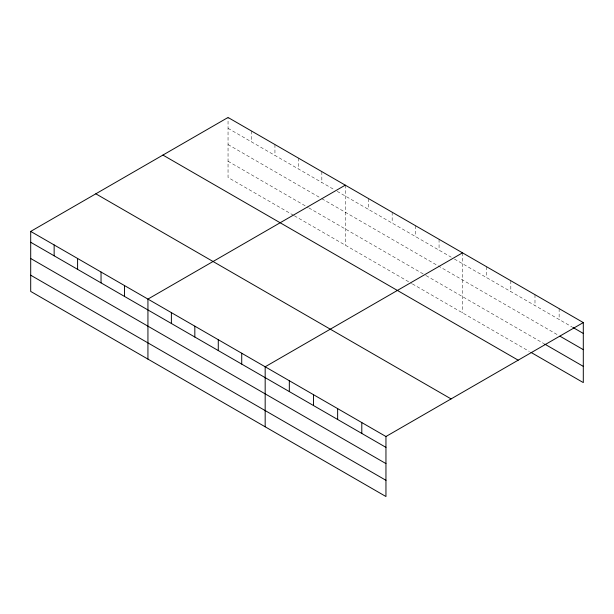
<?xml version="1.0" encoding="UTF-8"?>
<svg xmlns="http://www.w3.org/2000/svg" width="614" height="614" viewBox="0 0 614 614"><rect width="100%" height="100%" fill="white"/><g stroke="black" fill="none" stroke-linecap="round" stroke-linejoin="round"><path stroke-width="0.46" stroke-dasharray="3.07 2.3" d="M293.538 215.299L228.047 177.484L228.047 117.474M228.047 128.334L333.962 189.48M337.193 191.353L451.198 257.166M454.429 259.039L572.025 326.932M228.047 144.551L321.022 198.238M321.836 198.706L558.341 335.244M228.047 161.267L308.09 207.478M308.896 207.946L425.325 275.164M426.131 275.632L543.843 343.587M294.344 215.76L411.58 283.445M412.385 283.914L529.352 351.438M559.139 308.635L559.139 319.495M534.986 294.682L534.986 305.542M510.825 280.736L510.825 291.596M486.672 266.791L486.672 277.651M462.511 252.845L462.511 312.856M439.064 239.306L439.064 250.167M415.617 225.768L415.617 236.628M392.169 212.229L392.169 223.089M368.73 198.698L368.73 209.558M345.283 185.159L345.283 245.17M321.836 171.621L321.836 182.481M298.389 158.082L298.389 168.942M274.942 144.551L274.942 155.411M251.494 131.012L251.494 141.872"/><path stroke-width="0.92" d="M30.7 231.409L385.953 436.516L385.953 496.526L30.7 291.42L30.7 231.409L228.047 117.474L583.3 322.58L583.3 382.591L530.956 352.375M345.283 185.159L147.936 299.095L147.936 359.106M462.511 252.845L265.171 366.781L265.171 426.791M385.953 436.516L583.3 322.58M572.831 327.392L583.3 333.44M559.945 336.18L583.3 349.658M544.649 344.055L583.3 366.374M162.925 155.073L518.178 360.18M95.822 193.809L451.075 398.916M30.7 242.269L385.953 447.376M30.7 258.494L385.953 463.593M30.7 275.202L385.953 480.309M361.799 422.57L361.799 433.43M337.639 408.617L337.639 419.485M313.485 394.672L313.485 405.532M289.324 380.726L289.324 391.586M241.724 353.242L241.724 364.102M218.277 339.703L218.277 350.563M194.83 326.164L194.83 337.032M171.383 312.633L171.383 323.494M124.488 285.556L124.488 296.416M101.041 272.017L101.041 282.885M77.594 258.486L77.594 269.346M54.147 244.948L54.147 255.808"/></g></svg>
